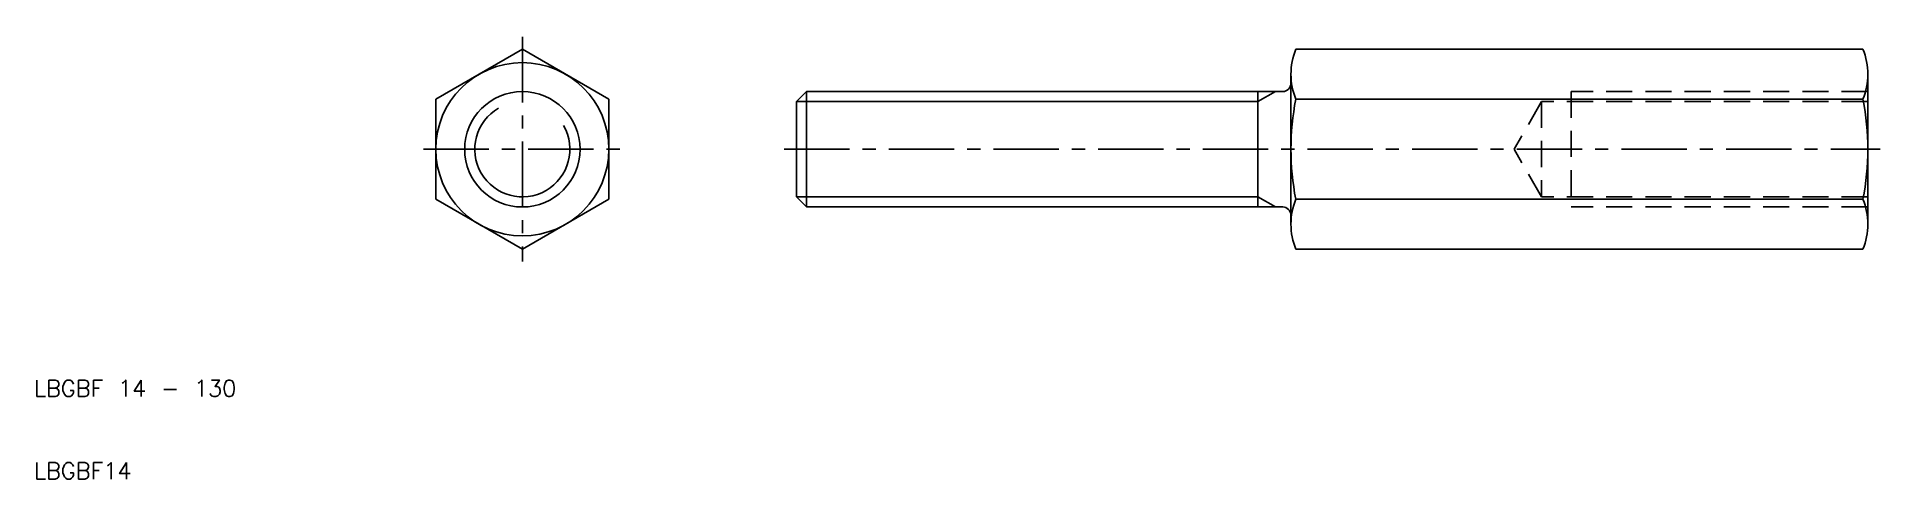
# Model space of a CAD drawing. Extents: x 10 to 234, y 10 to 64.
import ezdxf

# ---------------------------------------------------------------- set-up
doc = ezdxf.new("R2010")
doc.units = 0
doc.header["$LTSCALE"] = 0.25
doc.linetypes.add('CENTER', pattern=[50.8, 31.75, -6.35, 6.35, -6.35])
doc.linetypes.add('DASHED', pattern=[19.05, 12.7, -6.35])
doc.layers.get('0').update_dxf_attribs({"linetype": 'CONTINUOUS'})
doc.layers.add('CENTER', color=1, linetype='CENTER')
doc.styles.get("Standard").update_dxf_attribs({"font": 'txt.shx'})

msp = doc.modelspace()

# ---------------------------------------------------------------- linework, layer by layer
for p, q in [((69.26, 62.12), (58.76, 56.06)), ((79.76, 56.06), (69.26, 62.12)), ((163.12, 62.12), (231.94, 62.12)), ((162.53, 58), (162.53, 59.09)), ((232.53, 59.09), (232.53, 40.91)), ((58.76, 56.06), (58.76, 43.94)), ((79.76, 43.94), (79.76, 56.06)), ((103.76, 57), (102.53, 55.77)), ((161.53, 57), (103.76, 57)), ((103.76, 43), (103.76, 57)), ((158.53, 43), (158.53, 57)), ((162.53, 42), (162.53, 58)), ((163.12, 56.06), (231.94, 56.06)), ((102.53, 44.23), (102.53, 55.77)), ((58.76, 43.94), (69.26, 37.88)), ((69.26, 37.88), (79.76, 43.94)), ((103.76, 43), (102.53, 44.23)), ((161.53, 43), (103.76, 43)), ((163.12, 43.94), (231.94, 43.94)), ((162.53, 42), (162.53, 40.91)), ((231.94, 37.88), (163.12, 37.88))]:
    msp.add_line(p, q)
at = {"color": 3}
for p, q in [((158.53, 55.77), (160.66, 57)), ((158.53, 55.77), (102.53, 55.77)), ((158.53, 44.23), (102.53, 44.23)), ((158.53, 44.23), (160.66, 43))]:
    msp.add_line(p, q, dxfattribs=at)
at = {"color": 3, "linetype": 'DASHED'}
for p, q in [((196.53, 57), (196.53, 43)), ((232.53, 57), (196.53, 57)), ((192.93, 55.77), (189.6, 50)), ((192.93, 55.77), (192.93, 44.23)), ((232.53, 55.77), (192.93, 55.77)), ((192.93, 44.23), (189.6, 50)), ((232.53, 44.23), (192.93, 44.23)), ((232.53, 43), (196.53, 43))]:
    msp.add_line(p, q, dxfattribs=at)
for radius in [10.5, 7]:
    msp.add_circle((69.26, 50), radius)
for centre, radius, start, end in [((170.63, 59.09), 8.1, 158.0126, 180), ((224.44, 59.09), 8.1, 0, 21.9874), ((170.63, 59.09), 8.1, 180, 201.9874), ((224.44, 59.09), 8.1, 338.0126, 0), ((161.53, 58), 1, 270, 0), ((194.03, 50), 31.5, 168.9042, 191.0958), ((201.03, 50), 31.5, 348.9042, 11.0958), ((161.53, 42), 1, 0, 90), ((170.63, 40.91), 8.1, 158.0126, 180), ((224.44, 40.91), 8.1, 0, 21.9874), ((170.63, 40.91), 8.1, 180, 201.9874), ((224.44, 40.91), 8.1, 338.0126, 0)]:
    msp.add_arc(centre, radius, start, end)
at = {"color": 3}
msp.add_arc((69.26, 50), 5.77, 120, 30, dxfattribs=at)
at = {"layer": 'CENTER', "color": 1, "linetype": 'CENTER'}
for p, q in [((69.26, 63.62), (69.26, 36.38)), ((57.26, 50), (81.26, 50)), ((101.03, 50), (234.03, 50))]:
    msp.add_line(p, q, dxfattribs=at)

# ---------------------------------------------------------------- texts
for s, p in [('LBGBF 14 - 130', (10, 20)), ('LBGBF14', (10, 10))]:
    msp.add_text(s, height=2).set_placement(p)

doc.saveas('drawing.dxf')
